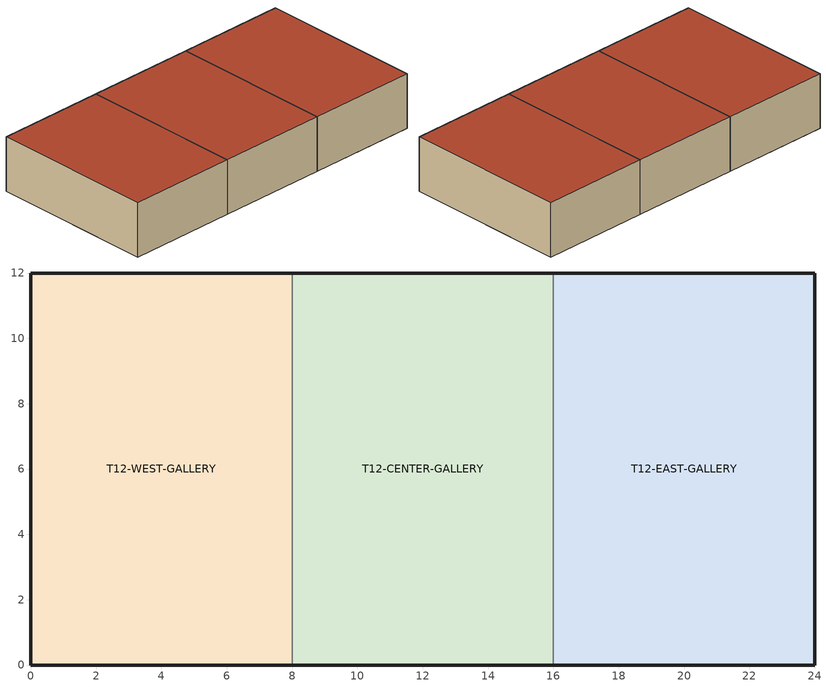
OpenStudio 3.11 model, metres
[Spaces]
T12-WEST-GALLERY
 floor ground: 0,0 8,0 8,12 0,12 z0
 wall outside: 8,0 0,0 0,12 8,12 z0:4
 wall to T12-CENTER-GALLERY: 8,12 8,0 z0:4
 roof outside: 0,12 8,12 8,0 0,0 z4
T12-CENTER-GALLERY
 floor ground: 8,0 16,0 16,12 8,12 z0
 wall outside: 16,0 8,0 / 8,12 16,12 z0:4
 wall to T12-EAST-GALLERY: 16,12 16,0 z0:4
 roof outside: 8,12 16,12 16,0 8,0 z4
T12-EAST-GALLERY
 floor ground: 16,0 24,0 24,12 16,12 z0
 wall outside: 16,12 24,12 24,0 16,0 z0:4
 roof outside: 16,12 24,12 24,0 16,0 z4
[Building]
CLI Daylit Gallery
[BuildingStory]
01_GALLERY: Nominal Z Coordinate {m}=0
[ThermalZone] Use Ideal Air Loads=No
T12-WEST-GALLERY Zone; T12-CENTER-GALLERY Zone; T12-EAST-GALLERY Zone
[Sizing:Zone] Zone Cooling Design Supply Air Temperature Input Method=SupplyAirTemperature; Zone Cooling Design Supply Air Temperature {C}=14; Zone Cooling Design Supply Air Temperature Difference {deltaC}=11.11; Zone Heating Design Supply Air Temperature Input Method=SupplyAirTemperature; Zone Heating Design Supply Air Temperature {C}=40; Zone Heating Design Supply Air Temperature Difference {deltaC}=11.11; Zone Cooling Design Supply Air Humidity Ratio {kg-H2O/kg-air}=0.0085; Zone Heating Design Supply Air Humidity Ratio {kg-H2O/kg-air}=0.008; Cooling Design Air Flow Method=DesignDay; Heating Design Air Flow Method=DesignDay; Account for Dedicated Outdoor Air System=No; Dedicated Outdoor Air System Control Strategy=NeutralSupplyAir; Dedicated Outdoor Air Low Setpoint Temperature for Design {C}=autosize; Dedicated Outdoor Air High Setpoint Temperature for Design {C}=autosize; Zone Load Sizing Method=Sensible Load Only No Latent Load; Zone Latent Cooling Design Supply Air Humidity Ratio Input Method=HumidityRatioDifference; Zone Cooling Design Supply Air Humidity Ratio Difference {kgWater/kgDryAir}=0.005; Zone Latent Heating Design Supply Air Humidity Ratio Input Method=HumidityRatioDifference; Zone Humidification Design Supply Air Humidity Ratio Difference {kgWater/kgDryAir}=0.005; Sizing Option=Coincident; Heating Coil Sizing Method=None; Maximum Heating Capacity To Cooling Load Sizing Ratio {W/W}=1
T12-WEST-GALLERY Zone; T12-CENTER-GALLERY Zone; T12-EAST-GALLERY Zone
[Space] Building Story=01_GALLERY; Part of Total Floor Area=Yes
Name | Thermal Zone
T12-WEST-GALLERY | T12-WEST-GALLERY Zone
T12-CENTER-GALLERY | T12-CENTER-GALLERY Zone
T12-EAST-GALLERY | T12-EAST-GALLERY Zone
